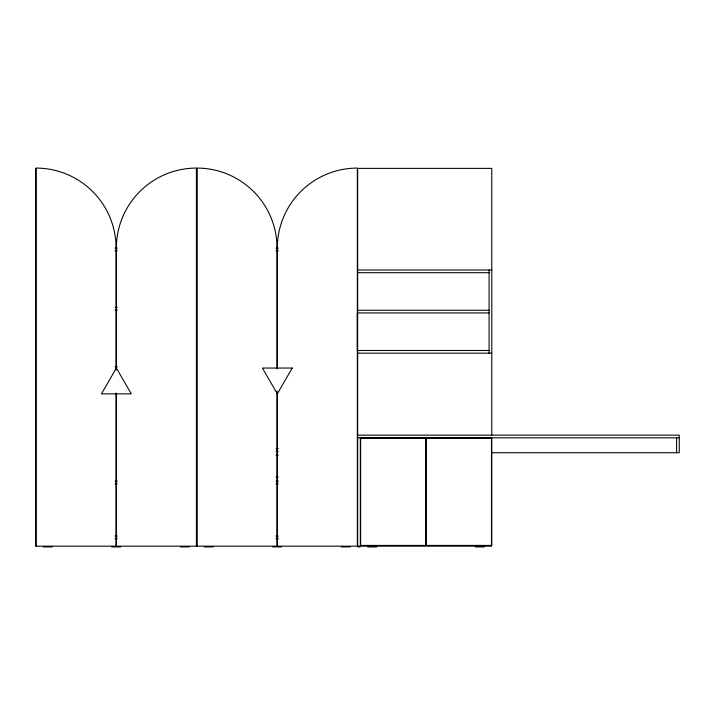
<?xml version="1.0" encoding="UTF-8"?>
<svg xmlns="http://www.w3.org/2000/svg" width="715" height="715" viewBox="0 0 715 715"><rect width="100%" height="100%" fill="white"/><g stroke="black" fill="none" stroke-linecap="round" stroke-linejoin="round"><path stroke-width="1.07" d="M196.402 546.171L196.402 168.088A80.026 80.026 0 0 0 116.375 248.114L116.375 369.789M357.348 546.171L357.348 168.088A80.026 80.026 0 0 0 277.322 248.114L277.322 368.672M115.115 248.114L117.34 248.114M276.062 248.114L278.287 248.114M115.115 250.795L117.34 250.795M276.062 250.795L278.287 250.795M357.652 270.02L491.777 270.02M357.652 272.701L489.087 272.701M115.115 307.423L117.34 307.423M115.115 310.113L117.34 310.113M357.652 310.256L489.087 310.256M489.087 312.938L357.652 312.938L357.652 168.383L491.777 168.383L491.777 435.14M357.652 350.493L489.087 350.493M357.652 353.174L491.777 353.174M115.115 366.741L117.34 366.741M357.652 435.14L679.25 435.14L679.25 452.729L491.777 452.729M357.652 437.821L679.25 437.821M276.062 448.707L278.287 448.707M276.062 451.388L278.287 451.388M276.062 455.115L278.287 455.115M276.062 477.093L278.287 477.093M115.115 481.195L117.34 481.195M276.062 481.195L278.287 481.195M115.115 483.876L117.34 483.876M276.062 483.876L278.287 483.876M115.115 536.036L117.34 536.036M276.062 536.036L278.287 536.036M115.115 538.717L117.34 538.717M276.062 538.717L278.287 538.717M43.204 546.912L52.141 546.912M111.755 546.912L120.692 546.912M180.305 546.912L189.252 546.912M204.15 546.912L213.097 546.912M272.701 546.912L281.647 546.912M341.252 546.912L350.198 546.912M358.108 546.912L359.868 546.912M367.787 546.912L376.725 546.912M475.377 546.912L484.323 546.912M676.569 437.821L676.569 452.729M491.777 437.821L491.777 546.171L277.322 546.171L277.322 393.232M489.087 270.02L489.087 353.174M360.333 437.821L360.333 546.171M357.652 313.099L357.652 546.171M357.348 313.072L357.348 350.994M277.027 368.672L277.027 248.114A80.026 80.026 0 0 0 197 168.088L197 546.171M277.027 390.998L277.027 546.171L116.375 546.171L116.375 393.232M196.697 168.383L196.697 546.171M116.071 369.789L116.071 248.114A80.026 80.026 0 0 0 36.045 168.088L36.045 546.171M116.071 393.232L116.071 546.171L35.75 546.171L35.75 168.383M116.375 368.046L101.467 393.867L131.274 393.867L116.375 368.046M292.229 368.046L277.322 393.867L262.423 368.046L292.229 368.046M425.756 438.125L360.628 438.125L360.628 545.42L425.756 545.42L425.756 438.125M491.473 438.125L426.355 438.125L426.355 545.42L491.473 545.42L491.473 438.125"/></g></svg>
